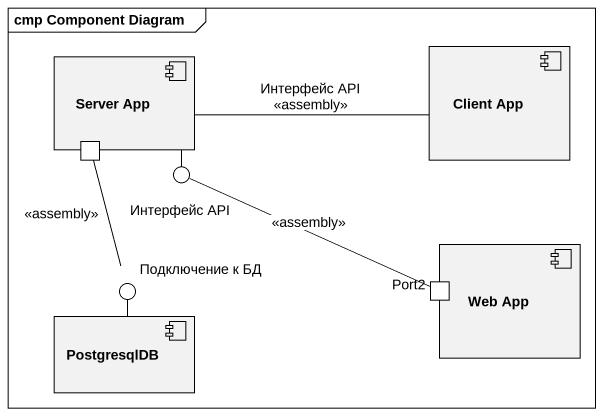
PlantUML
@startuml
mainframe cmp Component Diagram
component "Server App" as Server_App {
  port " " as port1
}
component "Client App" as Client_App
() "Интерфейс API" as Интерфейс_API
component "Web App" as Web_App {
  port Port2
}
() "Подключение к БД" as Подключение_к_БД
component PostgresqlDB
Server_App -- Интерфейс_API
PostgresqlDB -up- Подключение_к_БД
Server_App -right- Client_App : Интерфейс API\n<<assembly>>
Интерфейс_API -right- Port2 : <<assembly>>
Подключение_к_БД -up- port1 : <<assembly>>
@enduml
